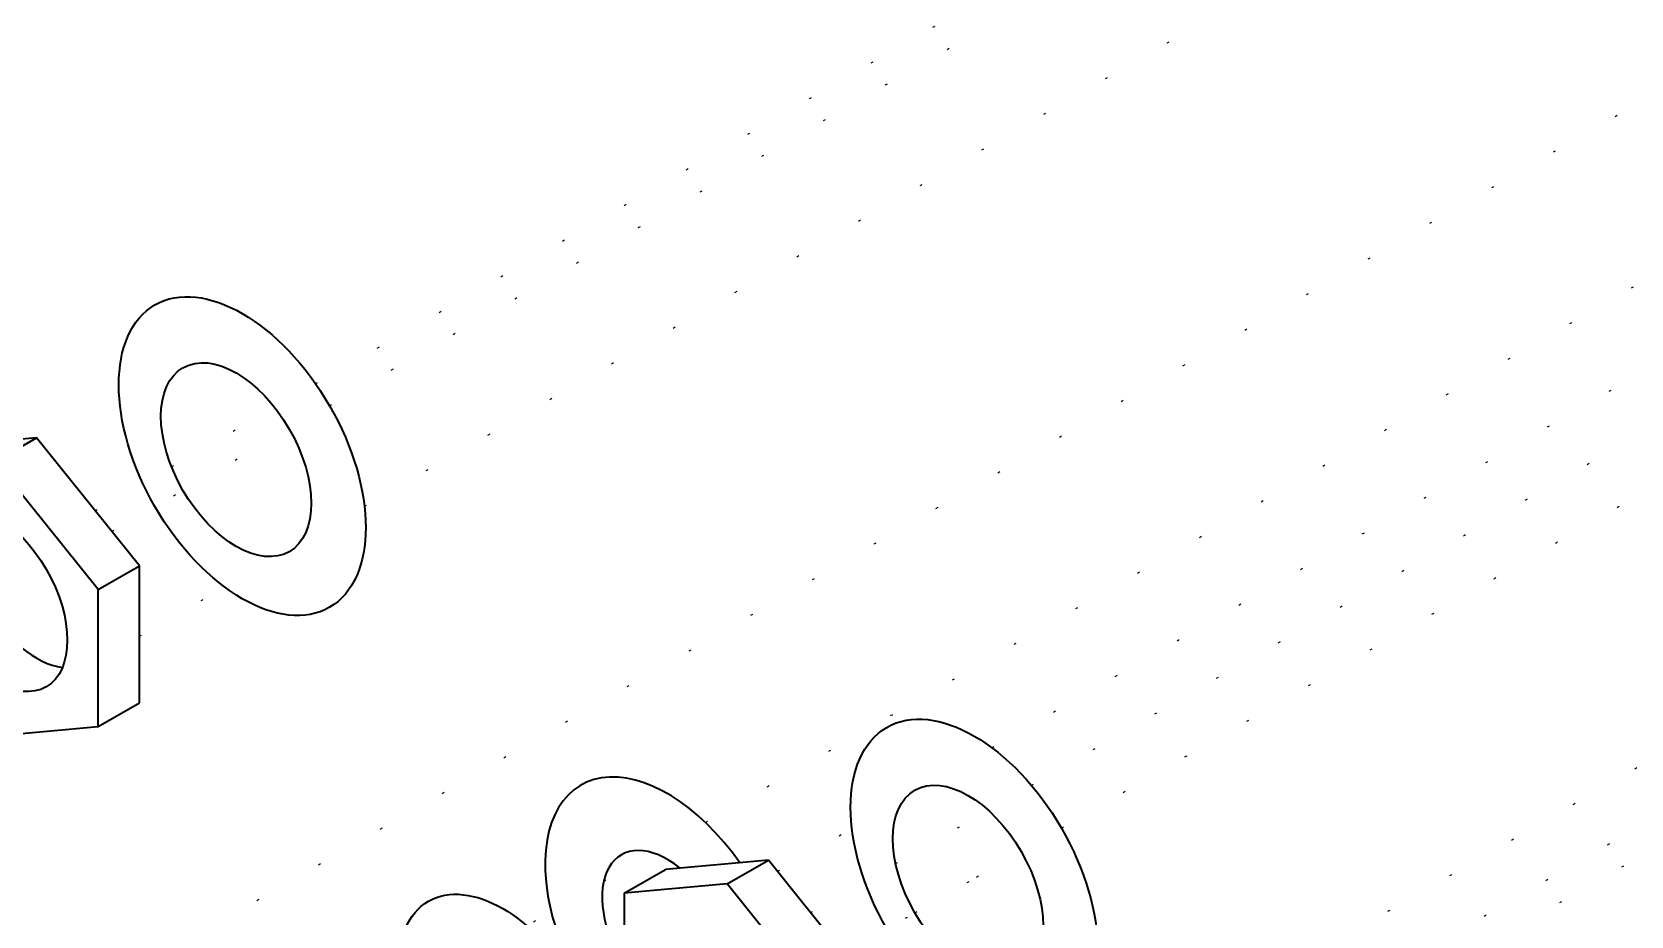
# Model space of a CAD drawing. Header units: millimetres. Extents: x 0 to 594, y 0 to 420.
# Drawn here: x 115.5 to 182.7, y 137.2 to 174.4 of the extents above; entities that cross this region are included whole.
import ezdxf

# ---------------------------------------------------------------- set-up
doc = ezdxf.new("R2010")
doc.units = ezdxf.units.MM
doc.linetypes.add('ACAD_ISO07W100', pattern=[3, 0.1, -2.9])
doc.layers.add('assembly lines', color=14, linetype='ACAD_ISO07W100', lineweight=25, true_color=0x800000)
doc.layers.add('outlines', color=7, linetype='Continuous', lineweight=35, true_color=0x000000)

msp = doc.modelspace()

# ---------------------------------------------------------------- linework, layer by layer
at = {"layer": 'assembly lines'}
for p, q in [((127.98, 158.66), (226.134, 215.329)), ((127.389, 159.589), (207.436, 205.804)), ((158.777, 140.88), (256.931, 197.549)), ((129.449, 154.428), (198.331, 194.197)), ((155.846, 144.267), (241.241, 193.571)), ((143.793, 141.119), (220.634, 185.483)), ((117.123, 133.341), (198.331, 180.226)), ((143.378, 116.749), (241.532, 173.418)), ((158.777, 140.88), (212.629, 171.971)), ((157.508, 142.687), (198.331, 166.256)), ((121.329, 156.09), (125.662, 158.592)), ((118.815, 153.369), (126.281, 157.679)), ((142.787, 117.678), (212.629, 158.001)), ((118.118, 154.236), (120.123, 155.394)), ((141.337, 119.381), (198.331, 152.286)), ((69.684, 125.003), (116.056, 151.776)), ((119.975, 148.958), (123.562, 151.029)), ((151.797, 139.39), (155.689, 141.637)), ((146.823, 139.058), (149.96, 140.869)), ((139.519, 138.651), (141.577, 139.839)), ((149.612, 135.588), (157.078, 139.899)), ((152.607, 137.318), (157.078, 139.899)), ((148.217, 137.323), (150.497, 138.639)), ((128.761, 132.44), (137.302, 137.372))]:
    msp.add_line(p, q, dxfattribs=at)
at = {"layer": 'outlines'}
for p, q in [((115.645, 157.312), (111.315, 156.925)), ((113.913, 156.312), (115.645, 157.312)), ((119.975, 151.925), (115.645, 157.312)), ((118.243, 150.925), (113.913, 156.312)), ((118.243, 150.925), (119.975, 151.925)), ((119.975, 146.152), (119.975, 151.925)), ((118.243, 145.152), (118.243, 150.925)), ((118.243, 145.152), (119.975, 146.152)), ((113.913, 144.765), (118.243, 145.152)), ((146.442, 139.532), (142.112, 139.145)), ((144.71, 138.532), (146.442, 139.532)), ((150.772, 134.145), (146.442, 139.532)), ((140.38, 138.145), (142.112, 139.145)), ((144.71, 138.532), (140.38, 138.145)), ((140.38, 138.145), (140.38, 132.371)), ((149.04, 133.145), (144.71, 138.532))]:
    msp.add_line(p, q, dxfattribs=at)
for centre, major_axis in [((124.306, 156.539), (-3.674, 6.364)), ((124.046, 156.389), (-2.235, 3.872)), ((113.913, 150.539), (-2.143, 3.712)), ((155.102, 138.758), (-3.674, 6.364)), ((154.843, 138.608), (-2.235, 3.872)), ((135.269, 132.388), (-3.126, 5.415)), ((179.3, 129.868), (-3.674, 6.364))]:
    msp.add_ellipse(centre, major_axis=major_axis, ratio=0.57735, dxfattribs=at)
for centre, major_axis, start_param, end_param in [((115.645, 151.539), (-2.143, 3.712), 0.415952, 2.725641), ((142.198, 136.388), (-3.641, 6.306), 4.865119, 2.187182), ((142.198, 136.388), (-1.944, 3.368), 5.304937, 1.633818)]:
    msp.add_ellipse(centre, major_axis=major_axis, ratio=0.57735, start_param=start_param, end_param=end_param, dxfattribs=at)

doc.saveas('drawing.dxf')
